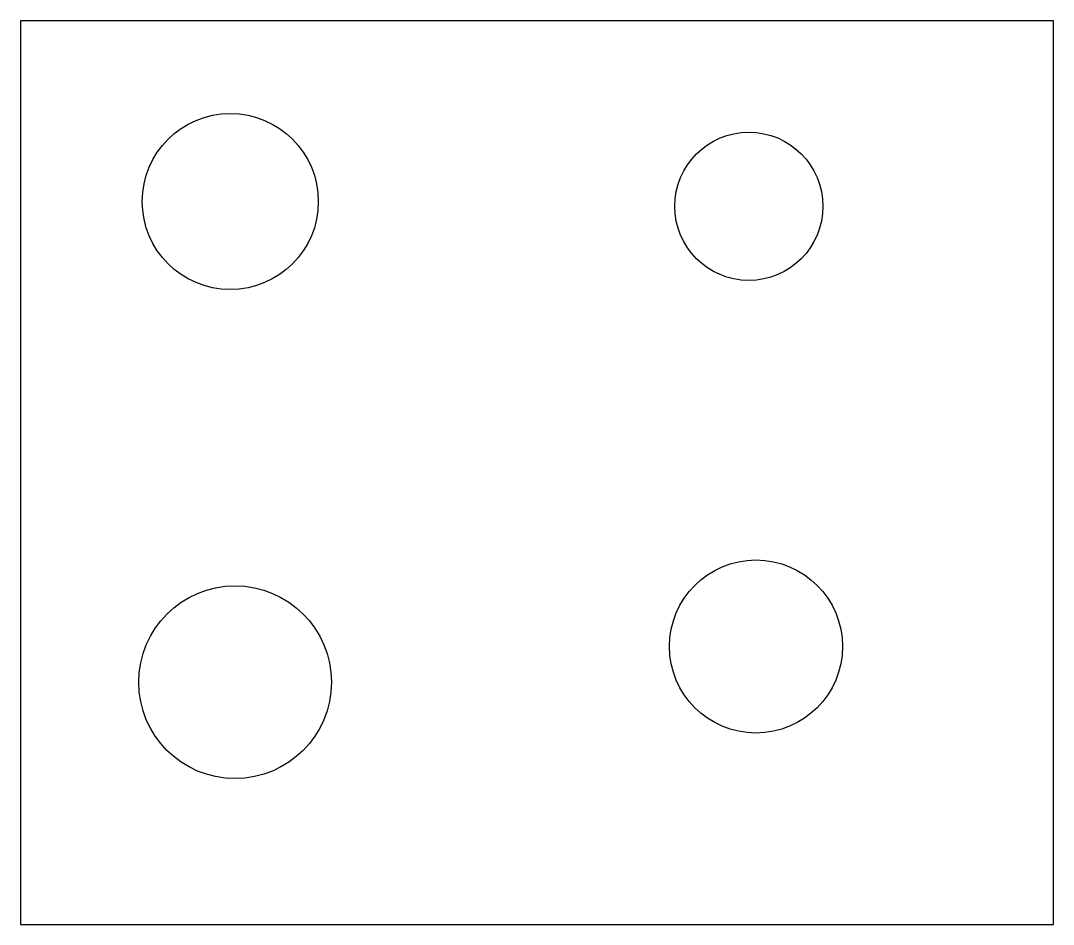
# Model space of a CAD drawing. Header units: millimetres. Extents: x 0 to 471, y 0 to 412.
import ezdxf

# ---------------------------------------------------------------- set-up
doc = ezdxf.new("R2010")
doc.units = ezdxf.units.MM
doc.header["$MEASUREMENT"] = 0
doc.layers.add('CUT', color=18, linetype='Continuous', true_color=0x000000)

msp = doc.modelspace()

# ---------------------------------------------------------------- linework, layer by layer
at = {"layer": 'CUT', "color": 18, "true_color": 0x000000}
msp.add_lwpolyline([(0, 0), (470.6, 0), (470.6, 411.65), (0, 411.65)], close=True, dxfattribs=at)
for centre, radius in [((95.53, 329.27), 40.12), ((331.84, 327.1), 33.76), ((335.09, 126.56), 39.41), ((97.7, 110.3), 43.9)]:
    msp.add_circle(centre, radius, dxfattribs=at)

doc.saveas('drawing.dxf')
